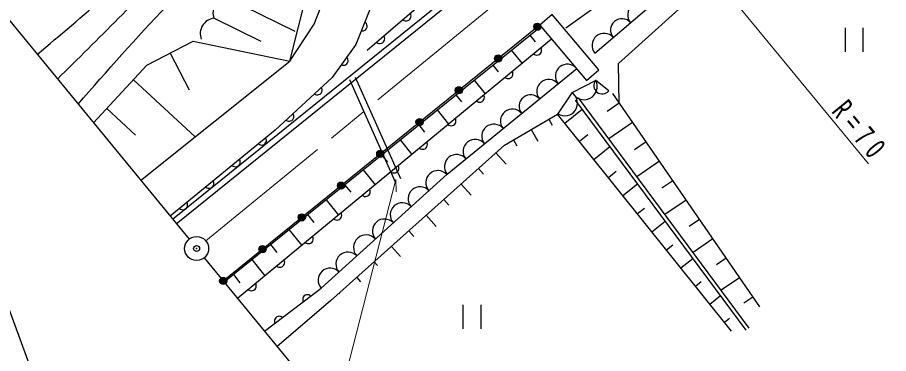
# Model space of a CAD drawing. Units: millimetres, scale not verified. Extents: x 40000 to 680000, y 20000 to 380000.
# Drawn here: x 272471 to 344959, y 262497 to 290486 of the extents above; entities that cross this region are included whole.
import ezdxf

# ---------------------------------------------------------------- set-up
doc = ezdxf.new("R2010")
doc.units = ezdxf.units.MM
doc.header["$LTSCALE"] = 1000
doc.header["$PDMODE"] = 32
doc.header["$PDSIZE"] = 500
doc.linetypes.add('CHAIN', pattern=[18.5, 12, -1.5, 3.5, -1.5])
for name, color, linetype, lineweight in [('M-BGD', 7, 'Continuous', 25), ('M-BMK', 2, 'CHAIN', 13), ('M-BMK-SRVR', 3, 'Continuous', 25), ('M-STR-HTXT', 7, 'Continuous', 13)]:
    doc.layers.add(name, color=color, linetype=linetype, lineweight=lineweight)
doc.layers.add('M-OTRS', color=6, linetype='Continuous')
doc.styles.add('ＭＳ ゴシック', font='')
doc.styles.get('ＭＳ ゴシック').set_extended_font_data('MS Gothic')

msp = doc.modelspace()

# ---------------------------------------------------------------- linework, layer by layer
at = {"layer": 'M-BGD'}
for p, q in [((320528, 287514), (336958, 301555)), ((289890, 292143), (295561, 289349)), ((288828, 290411), (292711, 288511)), ((289598, 268546), (315732, 289710)), ((289668, 268461), (315881, 289631)), ((341336, 289614), (341336, 287614)), ((342856, 287614), (342856, 289614)), ((287096, 288511), (295142, 286835)), ((316910, 288687), (290791, 267094)), ((315110, 289008), (315548, 288465)), ((285169, 287505), (286759, 284458)), ((313568, 287763), (314459, 286660)), ((312026, 286517), (312479, 285957)), ((308234, 277434), (319013, 286232)), ((282129, 285301), (287262, 280542)), ((303915, 276837), (300133, 285283)), ((304371, 277041), (300589, 285488)), ((310484, 285272), (311403, 284134)), ((320598, 285235), (318607, 284213)), ((321675, 284374), (320598, 285235)), ((318607, 284213), (317422, 282436)), ((321998, 284159), (334217, 266395)), ((308942, 284027), (309409, 283449)), ((333115, 264440), (318904, 283603)), ((333356, 264619), (319145, 283782)), ((279907, 282903), (282292, 280691)), ((307400, 282782), (308348, 281608)), ((318026, 281683), (319470, 282839)), ((322553, 283351), (321530, 282648)), ((316687, 282006), (316973, 281517)), ((331902, 264350), (317422, 282436)), ((305858, 281536), (306339, 280941)), ((323664, 281736), (321676, 280369)), ((315215, 281144), (315783, 280174)), ((319232, 280175), (319927, 280731)), ((304317, 280291), (305293, 279082)), ((313744, 280283), (314026, 279801)), ((324775, 280122), (323810, 279458)), ((312284, 279204), (313125, 278266)), ((320439, 278668), (321772, 279735)), ((302775, 279046), (303270, 278433)), ((325886, 278507), (324012, 277218)), ((301233, 277801), (302237, 276557)), ((310836, 277907), (311255, 277439)), ((321646, 277161), (322284, 277672)), ((297747, 267937), (308234, 277434)), ((299691, 276555), (300200, 275924)), ((309388, 276609), (310223, 275677)), ((322852, 275654), (324074, 276632)), ((326997, 276892), (326089, 276267)), ((298149, 275310), (299182, 274031)), ((307940, 275312), (308356, 274848)), ((328107, 275277), (326349, 274067)), ((296607, 274065), (297131, 273416)), ((306492, 274015), (307322, 273089)), ((324059, 274147), (324642, 274613)), ((325266, 272639), (326376, 273528)), ((329218, 273662), (328368, 273077)), ((295065, 272820), (296127, 271505)), ((305044, 272717), (305458, 272256)), ((330329, 272047), (328686, 270917)), ((293523, 271574), (294061, 270908)), ((303596, 271420), (304360, 270568)), ((326472, 271132), (326999, 271554)), ((327679, 269625), (328677, 270424)), ((331440, 270432), (330647, 269887)), ((291981, 270329), (293071, 268979)), ((302148, 270123), (302421, 269818)), ((290439, 269084), (290991, 268400)), ((300700, 268826), (301028, 268460)), ((328886, 268118), (329357, 268495)), ((332551, 268817), (331022, 267766)), ((293038, 264356), (297747, 267937)), ((299252, 267528), (299307, 267467)), ((298528, 266880), (294092, 263074)), ((330092, 266610), (330979, 267320)), ((333662, 267203), (332926, 266697)), ((309530, 266546), (309530, 264546)), ((311050, 264546), (311050, 266546)), ((331299, 265103), (331714, 265436))]:
    msp.add_line(p, q, dxfattribs=at)
for points in [[(285374, 273698), (323466, 304466), (328398, 308427), (332701, 311252), (337574, 313882), (342510, 316061), (346797, 317597), (351660, 319196), (358109, 320729), (362707, 321827), (371260, 321505), (379442, 320546), (386169, 319329), (392705, 317342), (400054, 314536)], [(285688, 273309), (323779, 304076), (328693, 308022), (332957, 310823), (337794, 313432), (342695, 315596), (346959, 317124), (351797, 318715), (358225, 320242), (362756, 321324), (371221, 321006), (379368, 320051), (386051, 318842), (392543, 316869), (399875, 314069)], [(353400, 320688), (345763, 318524), (340735, 316487), (336279, 314578), (330806, 311586), (326083, 308404), (321310, 304713), (301579, 287719)], [(282724, 276919), (295142, 286835), (297153, 289936), (299332, 295467), (298662, 304099), (296064, 314575)], [(295142, 286835), (297321, 295551), (297237, 300663), (294136, 313988)], [(322553, 283351), (322482, 286635), (338362, 300976), (345130, 302860), (347983, 303452), (367685, 306736), (374790, 307328), (379374, 307112), (384273, 303829), (384273, 303183), (387180, 301837), (398322, 294947), (395146, 281813)], [(337584, 304712), (335512, 304039), (330851, 299481), (325102, 294612), (318110, 289588)], [(303043, 294274), (300625, 288228), (298651, 285491), (293929, 281100), (285181, 273926)], [(304565, 290290), (304651, 290238), (304740, 290209), (304853, 290201), (304945, 290216), (305038, 290255), (305135, 290338), (305187, 290425), (305217, 290514), (305225, 290627), (305209, 290719), (305171, 290812)], [(301081, 289368), (301182, 289362), (301274, 289377), (301378, 289422), (301452, 289478), (301517, 289555), (301565, 289674), (301571, 289775), (301556, 289867), (301511, 289971), (301455, 290046), (301378, 290111)], [(278795, 281704), (283241, 286500), (287096, 288511)], [(302372, 288402), (302459, 288350), (302548, 288321), (302661, 288312), (302753, 288328), (302846, 288367), (302943, 288450), (302995, 288537), (303024, 288626), (303033, 288738), (303017, 288830), (302978, 288924)], [(315415, 287450), (315501, 287397), (315589, 287366), (315701, 287355), (315794, 287369), (315888, 287405), (315987, 287487), (316040, 287573), (316071, 287661), (316082, 287773), (316068, 287866), (316031, 287960)], [(299404, 286535), (299501, 286505), (299594, 286497), (299705, 286515), (299791, 286552), (299873, 286611), (299948, 286715), (299978, 286812), (299986, 286905), (299968, 287016), (299931, 287102), (299872, 287184)], [(313040, 285487), (313126, 285434), (313214, 285403), (313327, 285392), (313419, 285406), (313513, 285442), (313612, 285524), (313666, 285610), (313697, 285698), (313707, 285810), (313693, 285903), (313657, 285997)], [(297178, 284121), (297267, 284072), (297356, 284046), (297469, 284042), (297561, 284062), (297653, 284104), (297747, 284191), (297795, 284280), (297821, 284369), (297825, 284482), (297806, 284574), (297764, 284666)], [(310666, 283524), (310752, 283471), (310840, 283440), (310952, 283429), (311044, 283443), (311139, 283479), (311238, 283561), (311291, 283647), (311322, 283735), (311333, 283847), (311319, 283940), (311282, 284034)], [(294817, 281925), (294906, 281877), (294995, 281851), (295108, 281847), (295200, 281866), (295292, 281908), (295385, 281995), (295434, 282084), (295460, 282173), (295464, 282287), (295445, 282378), (295403, 282470)], [(298528, 266880), (313008, 279852), (317422, 282436)], [(308291, 281561), (308377, 281508), (308465, 281477), (308578, 281466), (308670, 281480), (308764, 281516), (308863, 281598), (308917, 281684), (308948, 281772), (308958, 281884), (308944, 281977), (308908, 282071)], [(292526, 279949), (292612, 279895), (292700, 279864), (292812, 279853), (292905, 279866), (292999, 279903), (293098, 279984), (293152, 280069), (293183, 280157), (293195, 280270), (293181, 280362), (293145, 280457)], [(305917, 279598), (306003, 279545), (306091, 279514), (306203, 279503), (306295, 279517), (306390, 279553), (306488, 279635), (306542, 279721), (306573, 279809), (306584, 279921), (306570, 280014), (306533, 280108)], [(290339, 278156), (290425, 278102), (290513, 278071), (290625, 278059), (290718, 278073), (290812, 278109), (290911, 278190), (290965, 278276), (290996, 278364), (291008, 278476), (290994, 278569), (290958, 278663)], [(303542, 277635), (303628, 277582), (303716, 277551), (303829, 277540), (303921, 277554), (304015, 277590), (304114, 277672), (304168, 277758), (304199, 277846), (304209, 277958), (304195, 278051), (304159, 278145)], [(288152, 276363), (288238, 276309), (288326, 276277), (288438, 276266), (288530, 276280), (288625, 276316), (288724, 276397), (288778, 276483), (288809, 276571), (288821, 276683), (288807, 276775), (288771, 276870)], [(301168, 275672), (301254, 275619), (301342, 275588), (301454, 275577), (301546, 275591), (301641, 275627), (301739, 275709), (301793, 275795), (301824, 275883), (301835, 275995), (301821, 276088), (301784, 276182)], [(285965, 274569), (286051, 274515), (286139, 274484), (286251, 274473), (286343, 274486), (286438, 274523), (286537, 274604), (286591, 274689), (286622, 274777), (286633, 274890), (286620, 274982), (286584, 275077)], [(298793, 273709), (298879, 273656), (298967, 273625), (299080, 273614), (299172, 273628), (299266, 273664), (299365, 273746), (299419, 273832), (299450, 273920), (299460, 274032), (299446, 274125), (299410, 274219)], [(296419, 271746), (296505, 271693), (296593, 271662), (296705, 271651), (296797, 271665), (296892, 271702), (296990, 271783), (297044, 271869), (297075, 271957), (297086, 272069), (297072, 272162), (297035, 272256)], [(294044, 269783), (294130, 269730), (294218, 269699), (294331, 269688), (294423, 269702), (294517, 269739), (294616, 269820), (294670, 269906), (294701, 269994), (294711, 270107), (294697, 270199), (294661, 270293)], [(291670, 267820), (291756, 267767), (291844, 267736), (291956, 267725), (292048, 267739), (292143, 267776), (292241, 267857), (292295, 267943), (292326, 268031), (292337, 268144), (292323, 268236), (292286, 268330)], [(296888, 267284), (296805, 267341), (296718, 267376), (296606, 267391), (296513, 267381), (296417, 267348), (296315, 267271), (296258, 267187), (296224, 267101), (296209, 266988), (296219, 266896), (296251, 266800)], [(294534, 265494), (294450, 265551), (294364, 265585), (294252, 265600), (294159, 265590), (294063, 265558), (293961, 265480), (293904, 265397), (293870, 265310), (293854, 265198), (293865, 265105), (293897, 265009)]]:
    msp.add_lwpolyline(points, dxfattribs=at)
msp.add_lwpolyline([(320855, 286118), (316969, 290718), (315932, 289843), (319818, 285243)], close=True, dxfattribs=at)
for centre, radius in [((315732, 289710), 300), ((315732, 289710), 264), ((315732, 289710), 228), ((315732, 289710), 192), ((315732, 289710), 156), ((315732, 289710), 120), ((315732, 289710), 84), ((315732, 289710), 48), ((315732, 289710), 12), ((312466, 287065), 300), ((312466, 287065), 264), ((312466, 287065), 228), ((312466, 287065), 192), ((312466, 287065), 156), ((312466, 287065), 120), ((312466, 287065), 84), ((312466, 287065), 48), ((312466, 287065), 12), ((309199, 284419), 300), ((309199, 284419), 264), ((309199, 284419), 228), ((309199, 284419), 192), ((309199, 284419), 156), ((309199, 284419), 120), ((309199, 284419), 84), ((309199, 284419), 48), ((309199, 284419), 12), ((305932, 281773), 300), ((305932, 281773), 264), ((305932, 281773), 228), ((305932, 281773), 192), ((305932, 281773), 156), ((305932, 281773), 120), ((305932, 281773), 84), ((305932, 281773), 48), ((305932, 281773), 12), ((302665, 279128), 300), ((302665, 279128), 264), ((302665, 279128), 228), ((302665, 279128), 192), ((302665, 279128), 156), ((302665, 279128), 120), ((302665, 279128), 84), ((302665, 279128), 48), ((302665, 279128), 12), ((299398, 276482), 300), ((299398, 276482), 264), ((299398, 276482), 228), ((299398, 276482), 192), ((299398, 276482), 156), ((299398, 276482), 120), ((299398, 276482), 84), ((299398, 276482), 48), ((299398, 276482), 12), ((296131, 273837), 300), ((296131, 273837), 264), ((296131, 273837), 228), ((296131, 273837), 192), ((296131, 273837), 156), ((296131, 273837), 120), ((296131, 273837), 84), ((296131, 273837), 48), ((296131, 273837), 12), ((292864, 271191), 300), ((292864, 271191), 264), ((292864, 271191), 228), ((292864, 271191), 192), ((292864, 271191), 156), ((292864, 271191), 120), ((292864, 271191), 84), ((292864, 271191), 48), ((292864, 271191), 12), ((289598, 268546), 300), ((289598, 268546), 264), ((289598, 268546), 228), ((289598, 268546), 192), ((289598, 268546), 156), ((289598, 268546), 120), ((289598, 268546), 84), ((289598, 268546), 48), ((289598, 268546), 12)]:
    msp.add_circle(centre, radius, dxfattribs=at)
for centre, radius, start, end in [((290025, 290868), 1282, 96.07758, 200.91388), ((324253, 290697), 1000, 40.51753, 220.51753), ((288964, 289136), 1282, 96.07758, 200.91388), ((322770, 289430), 950, 40.51753, 220.51753), ((321288, 288163), 1000, 40.51753, 220.51753), ((318228, 285591), 1000, 39.22188, 219.22188), ((316679, 284327), 1000, 39.22188, 219.22188), ((319620, 284733), 1100, 207.18111, 27.18111), ((321128, 284811), 700, 141.34019, 321.34019), ((318024, 283339), 1050, 236.30993, 56.30993), ((315168, 283094), 950, 39.22188, 219.22188), ((313657, 281861), 1000, 39.22188, 219.22188), ((312108, 280596), 1000, 39.22188, 219.22188), ((310558, 279331), 1000, 39.22188, 219.22188), ((309009, 278067), 1000, 39.22188, 219.22188), ((307457, 276731), 1000, 42.16259, 222.16259), ((305975, 275388), 1000, 42.16259, 222.16259), ((304492, 274046), 1000, 42.16259, 222.16259), ((303010, 272703), 1000, 42.16259, 222.16259), ((301490, 271327), 1050, 42.16259, 222.16259), ((299971, 269951), 1000, 42.16259, 222.16259), ((298488, 268609), 1000, 42.16259, 222.16259)]:
    msp.add_arc(centre, radius, start, end, dxfattribs=at)
for points, knots in [([(274112, 287408), (277925, 290600), (281738, 293793), (285006, 297562), (286618, 299421), (288097, 301421), (289196, 303596), (290508, 306194), (291277, 309044), (292045, 311893)], [0, 0, 0, 0, 1, 1, 1, 2, 2, 2, 3, 3, 3, 3]), ([(275800, 285352), (279205, 288715), (282609, 292079), (285844, 295635), (287346, 297286), (288811, 298979), (290034, 300831), (291072, 302402), (291936, 304089), (292800, 305775)], [0, 0, 0, 0, 1, 1, 1, 2, 2, 2, 3, 3, 3, 3]), ([(277515, 283263), (279938, 286033), (282360, 288804), (284917, 291444), (287637, 294252), (290509, 296913), (293382, 299574)], [0, 0, 0, 0, 1, 1, 1, 2, 2, 2, 2])]:
    msp.add_open_spline(points, degree=3, knots=knots, dxfattribs=at)
at = {"layer": 'M-BMK'}
msp.add_line((288156, 271878), (324251, 301482), dxfattribs=at)
at = {"layer": 'M-BMK-SRVR'}
for p, q in [((256597, 308741), (286749, 272017)), ((282006, 238501), (263381, 288960)), ((288018, 270471), (311173, 242269))]:
    msp.add_line(p, q, dxfattribs=at)
msp.add_circle((287383, 271244), 1000, dxfattribs=at)
at = {"layer": 'M-OTRS'}
msp.add_point((287383, 271244), dxfattribs=at)
at = {"layer": 'M-STR-HTXT'}
for p, q in [((343276, 278287), (324251, 301482)), ((303959, 276991), (303983, 275952))]:
    msp.add_line(p, q, dxfattribs=at)
msp.add_lwpolyline([(303959, 276991), (299333, 258914), (318417, 258914)], dxfattribs=at)

# ---------------------------------------------------------------- texts
at = {"layer": 'M-STR-HTXT', "insert": (340127, 282621), "char_height": 1833, "attachment_point": 7, "rotation": 309.4, "style": 'ＭＳ ゴシック'}
msp.add_mtext('\\T1.65;\\W0.7;R=70', dxfattribs=at)

doc.saveas('drawing.dxf')
